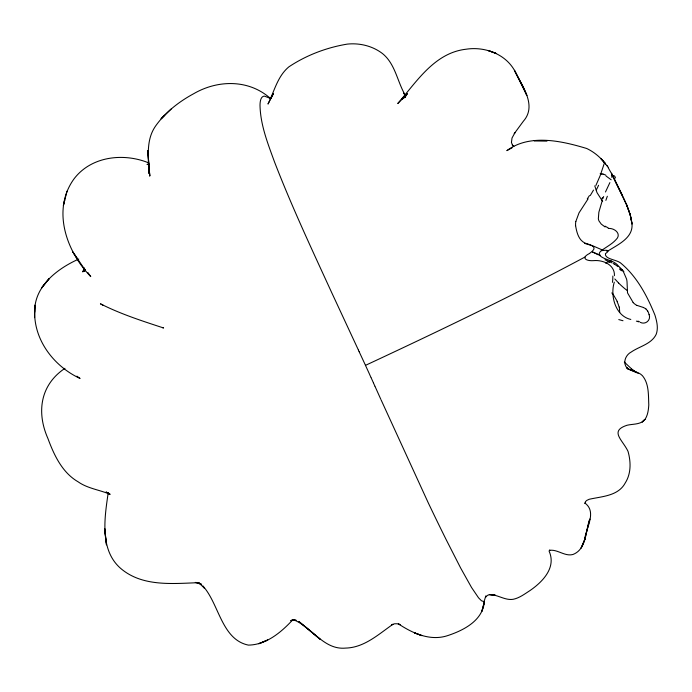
<?xml version="1.0" encoding="UTF-8"?>
<svg xmlns="http://www.w3.org/2000/svg" width="692" height="692" viewBox="0 0 692 692"><rect width="100%" height="100%" fill="white"/><g stroke="black" fill="none" stroke-linecap="round" stroke-linejoin="round"><path stroke-width="1.04" d="M76.89 376.145L80.064 378.472C54.08 366.449 33.588 340.04 34.687 310.622C34.946 285.588 57.955 268.323 78.767 259.067M107.874 493.24L107.848 495.247C104.276 519.856 99.821 551.628 121.879 569.412C143.478 586.833 172.957 583.546 198.777 582.673L195.3 582.439L201.631 584.42L198.794 582.794L204.451 588.2L202.868 585.986C219.035 603.51 221.423 639.52 248.376 645.108C266.403 644.883 281.367 632.125 293.01 619.556L290.701 620.698L293.166 620.023L296.115 620.292L293.815 619.885C312.005 627.203 323.692 650.169 345.585 648.093C364.234 647.66 378.455 634.339 392.935 624.296L391.516 624.859L394.535 623.777L397.277 623.769L400.132 624.72L398.35 623.812C412.743 633.405 430.562 641.501 448.035 635.49C463.718 630.265 482.566 620.629 484.322 602.066L481.9 611.2L484.322 602.066M34.6 317.637L34.885 305.137L34.721 312.17M619.721 312.412L619.314 307.049M614.297 282.172C609.989 295.761 615.404 316.019 630.819 319.445M270.624 98.627C249.068 79.26 217.997 79.606 193.769 93.671C179.185 101.551 165.648 112.017 155.925 125.555C145.571 139.879 148.754 156.989 148.607 173.294L149.377 168.217M575.831 221.483L579.031 212.842L588.096 198.855M611.823 177.394L611.676 173.787L608.121 167.585M148.737 162.897C123.66 152.638 91.318 156.15 74.105 178.77C51.519 209.633 66.38 251.611 90.747 276.584L87.901 272.562M64.78 199.962L63.37 205.489L67.012 191.182M485.81 595.873L484.227 601.14A28.606 5.787 68.1 0 1 483.596 601.504L481.476 600.76L478.527 597.793L471.546 587.491L460.595 567.916L446.15 539.596A582.811 117.977 68.1 0 1 428.244 502.807L381.102 399.907M602.386 200.196L598.857 212.219L598.346 218.81A7.854 6.609 89.2 0 0 599.013 220.999L601.244 224.096L605.085 226.95M602.983 198.405L603.658 196.528M270.728 98.731L273.504 93.394L267.994 104.059C274.3 91.353 277.449 76.362 288.867 66.856C306.262 55.239 326.702 47.488 347.341 44.106C359.71 42.835 372.555 45.949 382.486 53.561C395.167 63.811 397.182 81.05 404.889 94.553M605.474 191.995L609.886 182.601M595.89 185.465L600.215 175.543L604.479 162.802A9.939 1.081 65.3 0 1 604.557 162.75M593.502 190.092L590.25 195.551M605.82 263.297L607.152 262.086L609.116 261.922M589.549 253.454C580.354 257.969 586.427 261.239 593.641 260.633C602.983 259.734 614.92 264.785 614.435 275.667M485.741 597.17L487.324 595.44L489.478 594.618L495.273 595.198L489.339 594.592C497.6 594.419 504.866 600.595 513.135 599.307C519.407 598.044 524.64 593.987 529.916 590.613C542.563 581.911 556.541 567.648 549.085 551.109L549.82 550.053L549.387 550.382C557.423 548.998 564.715 556.714 572.924 554.491C586.833 549.24 585.406 530.53 589.792 519.026L584.61 539.95L581.133 548.081L584.801 539.31L584.61 539.95C585.622 528.498 597.395 512.063 584.852 503.006L585.043 503.542L585.467 501.605L586.868 500.368L589.195 499.278C601.945 496.372 618.19 496.129 625.231 482.981C631.242 473.579 630.957 461.763 628.025 451.366C622.515 439.705 609.219 431.116 626.995 425.269C633.076 423.755 641.043 424.871 645.186 419.136C647.868 414.906 648.447 409.846 648.793 404.958C648.317 395.115 649.157 383.8 642.436 375.704C638.145 371.146 631 371.526 626.459 367.435L628.379 369.044L626.459 367.435M164.705 115.27L161.054 118.825L171.175 108.999M608.19 228.464C614.487 227.789 622.091 233.974 616.001 239.674C612.602 243.446 608.121 245.971 603.969 248.809C590.873 256.516 608.804 259.171 614.219 262.432A25.976 25.95 36.9 0 1 616.78 264.257L622.22 269.941M64.962 368.326C40.145 384.925 36.347 412.363 47.93 438.512C54.019 455.007 62.202 472.584 78.032 481.762C87.59 488.543 99.587 489.815 110.158 494.339L106.084 491.977L109.293 494.036L108.168 492.704M585.043 257C513.057 295.519 439.437 330.871 365.462 365.367L365.584 365.635A8.053 1.626 68.1 0 0 365.765 366.025L366.016 366.561A20.146 4.083 68.1 0 1 366.198 366.942L369.026 373.109A16.928 3.425 68.1 0 1 369.615 374.424L369.762 374.77A15.259 3.088 68.1 0 0 370.298 375.981L370.523 376.474A4.758 0.96 68.1 0 0 370.739 376.924A4.368 0.882 68.1 0 1 370.929 377.322L370.955 377.374M405.356 97.062L402.805 97.979L405.529 96.889L401.732 99.423L407.484 93.697L397.753 103.515C416.688 81.699 434.472 52.826 466.088 49.218C485.127 46.277 506.38 54.236 515.393 72.072C522.495 86.587 537.018 105.772 523.394 121.195L514.242 133.643L515.047 132.492L512.019 138.019L511.44 142.5L512.781 145.778L512.288 144.983L513.905 146.323M512.037 147.837L506.829 150.64C529.735 133.573 561.653 140.934 586.747 148.503C594.938 152.396 601.902 158.598 607.074 166.019M148.97 163.952L147.024 164.497L148.892 164.22M601.391 250.703C603.926 250.348 612.204 249.137 605.413 253.687C604.661 259.552 617.489 259.483 621.425 263.669C637.22 277.034 647.254 296.159 654.935 315.094C656.82 321.296 658.524 328.034 656.172 334.348C651.44 344.158 639.477 346.285 631.216 352.038C625.724 354.832 622.523 362.504 626.718 367.668M606.512 251.066L608.017 250.937C617.792 244.657 633.085 238.091 632.021 224.044C629.59 205.662 618.864 189.859 611.451 173.251L626.77 205.351L630.343 215.065L632.021 224.044L630.153 214.235L630.343 215.065L626.468 204.469L626.77 205.351M600.163 173.761L601.616 174.176M584.628 243.385L593.303 246.041L602.818 250.184M640.074 322.264C645.238 325.119 651.172 320.379 649.165 314.644M638.673 321.841L636.38 321.131M162.456 327.61L163.571 327.973C142.163 320.95 120.564 314.038 100.426 303.797L103.367 305.44M600.474 255.313L592.352 251.905L598.459 254.89M627.194 368.663L638.171 373.308L631.58 369.234L634.512 371.639L624.314 362.08M643.396 307.507L644.944 308.295A17.317 10.761 87.5 0 1 645.991 308.961M604.981 259.777L611.849 262.796M636.83 305.336L642.193 307.092A26.521 17.378 -79.8 0 1 643.404 307.482M606.045 176.036L611.174 179.773M613.155 263.47L614.557 264.318M270.356 98.394L264.517 96.153A76.042 15.397 68.1 0 0 260.815 99.423L260.685 99.89A71.094 14.394 68.1 0 0 260.477 100.686A66.856 13.537 68.1 0 0 260.01 105.34C260.417 124.975 267.839 143.555 274.447 161.755C291.626 206.268 311.91 249.475 331.797 292.811L358.274 349.754M627.48 290.718L625.187 288.971A33.994 6.47 50.6 0 1 618.648 283.045M604.609 162.862L605.612 163.987L600.777 158.425L604.998 163.225M619.92 268.219L623.855 271.593M645.973 309.03L647.729 311.011M618.639 283.019L614.825 278.98M633.137 302.482L627.523 292.889L627.03 281.921A17.144 12.672 49 0 0 626.554 279.006L623.457 271.826A17.681 12.638 48.3 0 0 622.194 269.958M602.031 200.498L597.006 192.635L594.783 185.871M612.697 293.598L617.307 301.461M77.651 259.016L72.911 252.078L85.185 270.079M359.113 351.64L359.139 351.683A4.316 0.874 68.1 0 1 359.252 351.917L359.269 351.96M612.688 175.56L622.264 195.265M380.756 399.163L374.995 386.326M359.364 352.159L365.177 364.675A2.768 0.562 68.1 0 1 365.419 365.238L365.462 365.367M359.027 351.45L358.966 351.328A22.213 4.498 68.1 0 1 358.603 350.55L358.378 350.057M374.865 386.05L374.476 385.21A15.855 3.209 68.1 0 1 374.164 384.527L373.879 383.896A15.31 3.097 68.1 0 1 373.481 382.979L373.446 382.892M371.12 377.737L373.351 382.667M575.614 225.704C576.661 232.054 578.46 239.847 584.766 242.935C588.062 244.354 597.767 245.911 592.516 250.988A29.09 15.137 -14.7 0 1 589.515 253.436M149.757 175.967L147.794 150.588L149.757 175.967L149.23 169.021M609.211 262.147A68.664 17.871 70.2 0 1 610.534 260.65M610.621 260.953A53.509 10.371 54.3 0 1 611.65 261.161M614.427 264.145A49.296 7.266 47.9 0 1 617.982 266.645M619.66 269.274A58.128 9.653 49.3 0 1 621.451 270.745M611.823 292.889A34.306 24.497 62.9 0 1 612.498 293.797M617.056 301.582A30.526 28.882 71.1 0 1 619.098 307.11M575.597 225.713A17.585 16.695 -69.2 0 1 575.813 221.475M589.394 195.646A71.224 26.806 -48.5 0 1 587.266 198.872M598.571 185.257A77.374 45.724 -40.2 0 1 596.236 190.092M607.057 165.544A17.213 3.936 60.8 0 1 608.173 167.187M613.7 175.552A35.837 9.783 -42.7 0 1 615.413 178.026M605.872 200.386A52.713 19.54 -81.2 0 1 607.351 196.26M601.867 199.235A59.521 21.677 -81.6 0 1 602.498 197.402M608.121 227.763A25.076 14.471 59.1 0 1 605.111 226.154M601.538 173.718A142.483 48.12 75.8 0 1 602.974 174.176M602.905 173.995A144.853 47.238 72.8 0 1 605.872 175.188M602.654 201.173A29.419 8.053 57 0 1 602.066 200.395M633.128 302.499A10.466 6.833 70.1 0 0 634.382 303.736L635.334 304.437A17.534 10.717 66.1 0 0 636.83 305.423M647.677 311.132A6.505 3.477 77.7 0 1 649.053 314.661M639.278 321.581A57.955 12.24 28.5 0 1 637.886 321.149M618.769 319.583A66.657 6.487 12.8 0 1 622.999 320.742M612.844 276.056A47.341 37.264 -54.1 0 1 612.472 282.353M84.882 269.309L84.606 271.385L84.926 269.335M84.519 268.15L82.763 271.921L84.554 268.185M49.227 278.547L41.494 288.062L49.227 278.547M644.883 419.413L642.245 421.93L644.883 419.413M267.614 640.039L258.843 643.698L267.614 640.039M547.061 140.796L534.259 140.718L547.061 140.796M495.974 53.362L488.293 50.568L495.974 53.362M421.826 635.619L414.603 632.903L421.826 635.619M319.981 639.131L299.065 621.658L319.981 639.131M406.022 95.842L403.54 93.1L405.979 95.807M523.057 86.863L514.416 70.299L526.863 95.461L523.057 86.863M106.456 544.751L104.7 528.645L106.456 544.751"/></g></svg>
